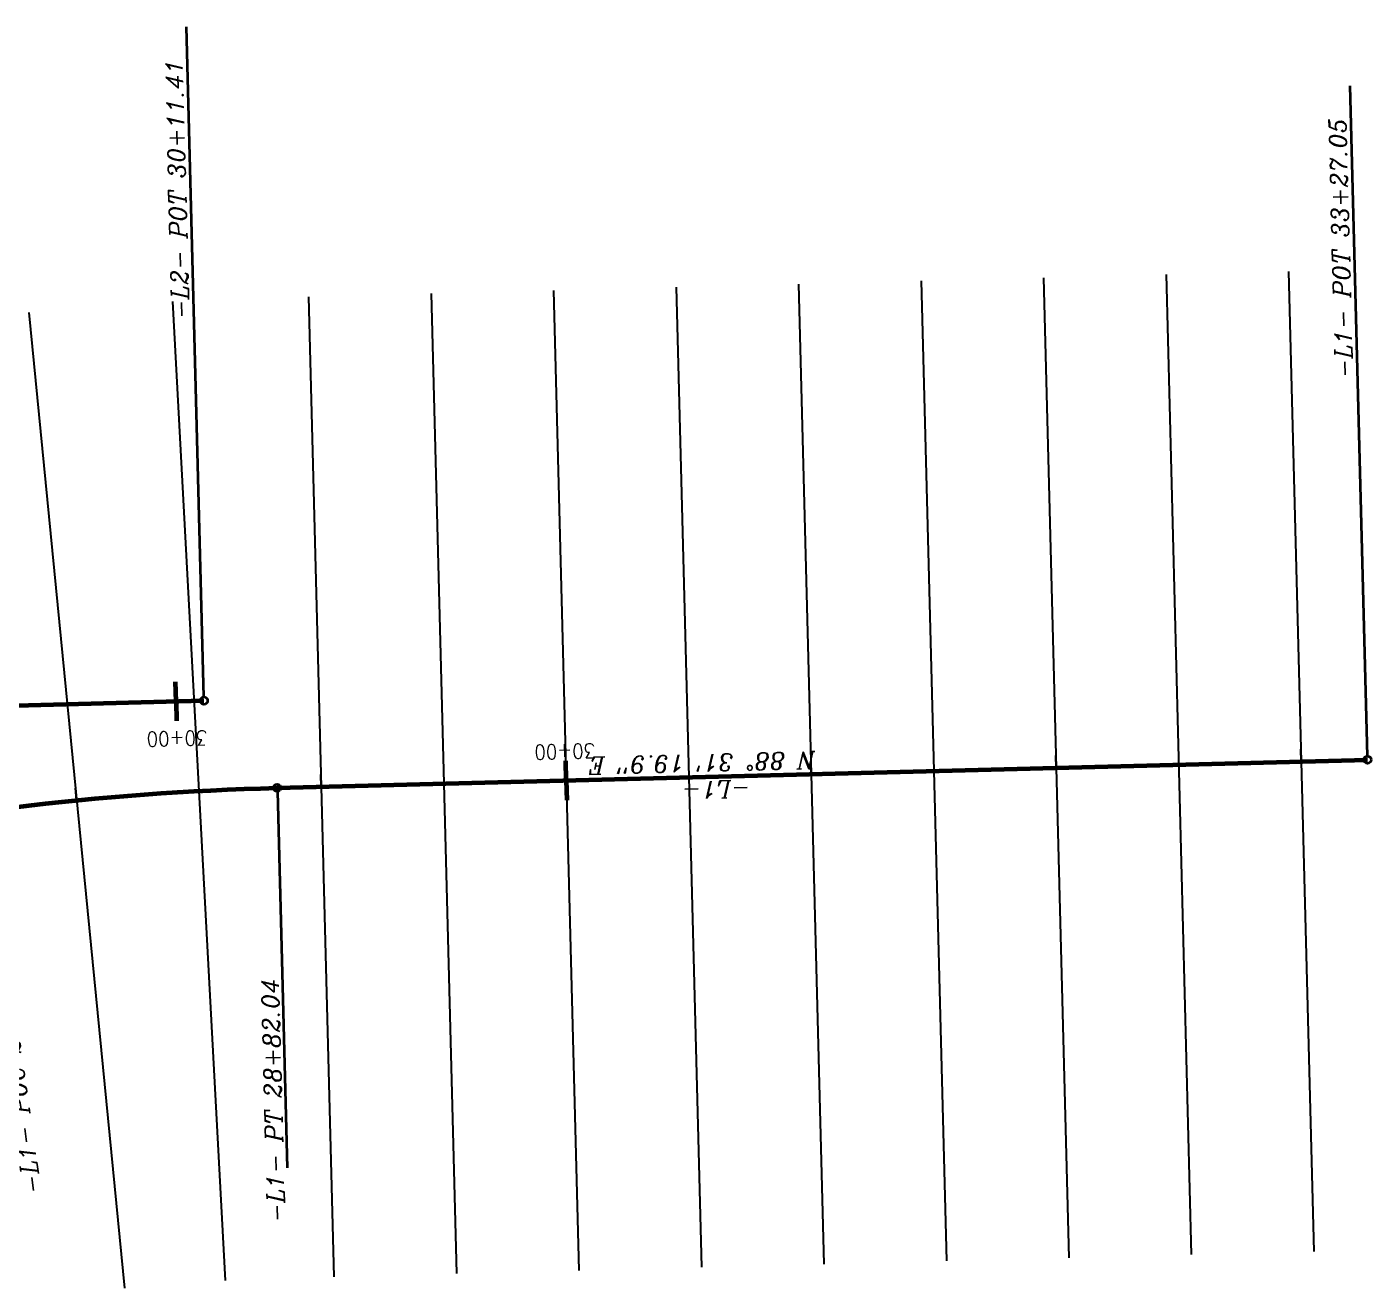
# Model space of a CAD drawing. Extents: x 2081963 to 2085386, y 738291 to 742228.
# Drawn here: x 2083971 to 2084520, y 741051 to 741566 of the extents above; entities that cross this region are included whole.
import ezdxf
from ezdxf.enums import TextEntityAlignment as Align

# ---------------------------------------------------------------- set-up
doc = ezdxf.new("R2010")
doc.units = 0
doc.header["$MEASUREMENT"] = 0
for name, color, linetype, lineweight in [('Pattern 1', 5, 'Continuous', 30), ('Prop Horizontal Alignment', 2, 'Continuous', 70), ('Prop Horizontal Alignment Direction Label', 2, 'Continuous', 40), ('Prop Horizontal Alignment Station Label', 2, 'Continuous', 40), ('Prop Horizontal Alignment Tick Label', 2, 'Continuous', 40), ('Prop Horizontal Alignment Tick Large', 2, 'Continuous', 70), ('Prop Horizontal Alignment Tick Small', 2, 'Continuous', 30)]:
    doc.layers.add(name, color=color, linetype=linetype, lineweight=lineweight)
doc.styles.add('Style-ITALICS', font='ITALICS.shx')
doc.styles.add('Style-STANDARD', font='STANDARD.shx')

msp = doc.modelspace()

# ---------------------------------------------------------------- linework, layer by layer
at = {"layer": 'Pattern 1'}
for p, q in [((2084435.98, 741464.91), (2084446.29, 741065.04)), ((2084485.96, 741466.2), (2084496.28, 741066.33)), ((2084236.04, 741459.75), (2084246.36, 741059.88)), ((2084286.03, 741461.04), (2084296.34, 741061.17)), ((2084336.01, 741462.33), (2084346.33, 741062.46)), ((2084385.99, 741463.62), (2084396.31, 741063.75)), ((2084030.5, 741453.92), (2084052.07, 741054.5)), ((2084086.09, 741455.88), (2084096.41, 741056.01)), ((2084136.08, 741457.17), (2084146.39, 741057.3)), ((2084186.06, 741458.46), (2084196.38, 741058.59)), ((2083971.89, 741449.46), (2084010.98, 741051.37))]:
    msp.add_line(p, q, dxfattribs=at)
at = {"layer": 'Prop Horizontal Alignment'}
for p, q in [((2082893.46, 741261.27), (2084043.39, 741291.06)), ((2084073.3, 741255.49), (2084518.16, 741266.96))]:
    msp.add_line(p, q, dxfattribs=at)
at = {"layer": 'Prop Horizontal Alignment', "extrusion": (0, 0, -1)}
msp.add_arc((-2084102.65, 740117.86), 1138, 66.71591, 88.5222, dxfattribs=at)
at = {"layer": 'Prop Horizontal Alignment Station Label', "color": 2, "linetype": 'Continuous', "lineweight": 40}
for p, q in [((2084043.35, 741292.56), (2084036.26, 741565.97)), ((2084518.12, 741268.46), (2084511.07, 741541.87)), ((2084073.34, 741253.99), (2084077.3, 741100.44))]:
    msp.add_line(p, q, dxfattribs=at)
for centre in [(2084043.39, 741291.06), (2084518.16, 741266.96), (2084073.3, 741255.49)]:
    msp.add_circle(centre, 1.5, dxfattribs=at)
at = {"layer": 'Prop Horizontal Alignment Tick Large', "color": 2, "linetype": 'Continuous', "lineweight": 70}
for p, q in [((2084031.98, 741290.77), (2084031.77, 741298.76)), ((2084031.98, 741290.77), (2084032.19, 741282.77)), ((2084191.22, 741258.53), (2084191.01, 741266.52)), ((2084191.22, 741258.53), (2084191.42, 741250.53))]:
    msp.add_line(p, q, dxfattribs=at)
at = {"layer": 'Prop Horizontal Alignment Tick Small', "color": 2, "linetype": 'Continuous', "lineweight": 30}
for p, q in [((2084391.15, 741263.69), (2084391.02, 741268.68)), ((2084491.12, 741266.26), (2084490.99, 741271.26)), ((2084291.18, 741261.11), (2084291.06, 741266.1)), ((2084091.25, 741255.95), (2084091.12, 741260.95)), ((2083991.43, 741250.42), (2083990.94, 741255.39))]:
    msp.add_line(p, q, dxfattribs=at)

# ---------------------------------------------------------------- texts
at = {"layer": 'Prop Horizontal Alignment Direction Label', "linetype": 'Continuous', "style": 'Style-ITALICS'}
for s, p in [('N 88%%d 31\' 19.9" E', (2084246.36, 741269.14)), ('-L1-', (2084252.29, 741258.26))]:
    msp.add_text(s, height=7, rotation=181.4778, dxfattribs=at).set_placement(p, align=Align.CENTER)
at = {"layer": 'Prop Horizontal Alignment Station Label', "color": 2, "linetype": 'Continuous', "lineweight": 40, "style": 'Style-ITALICS'}
for s, rotation, p in [('-L2- POT 30+11.41', 91.4843, (2084034.59, 741553.15)), ('-L1- POT 33+27.05', 91.4778, (2084509.4, 741528.99)), ('-L1- PT 28+82.04', 91.4778, (2084073.83, 741177.9))]:
    msp.add_text(s, height=7, rotation=rotation, dxfattribs=at).set_placement(p, align=Align.RIGHT)
at = {"layer": 'Prop Horizontal Alignment Station Label', "color": 2, "linetype": 'Continuous', "lineweight": 40, "insert": (2083961.98, 741195.57), "char_height": 7, "attachment_point": 9, "rotation": 98.1258, "line_spacing_factor": 1.2, "style": 'Style-ITALICS'}
msp.add_mtext('END CONSTRUCTION\\P-L1- POC 27+50.00', dxfattribs=at)
at = {"layer": 'Prop Horizontal Alignment Tick Label', "color": 2, "linetype": 'Continuous', "lineweight": 40, "style": 'Style-STANDARD'}
for rotation, p in [(181.4843, (2084032.33, 741278.58)), (181.4778, (2084190.55, 741273.32))]:
    msp.add_text('30+00', height=6, rotation=rotation, dxfattribs=at).set_placement(p, align=Align.CENTER)

doc.saveas('drawing.dxf')
